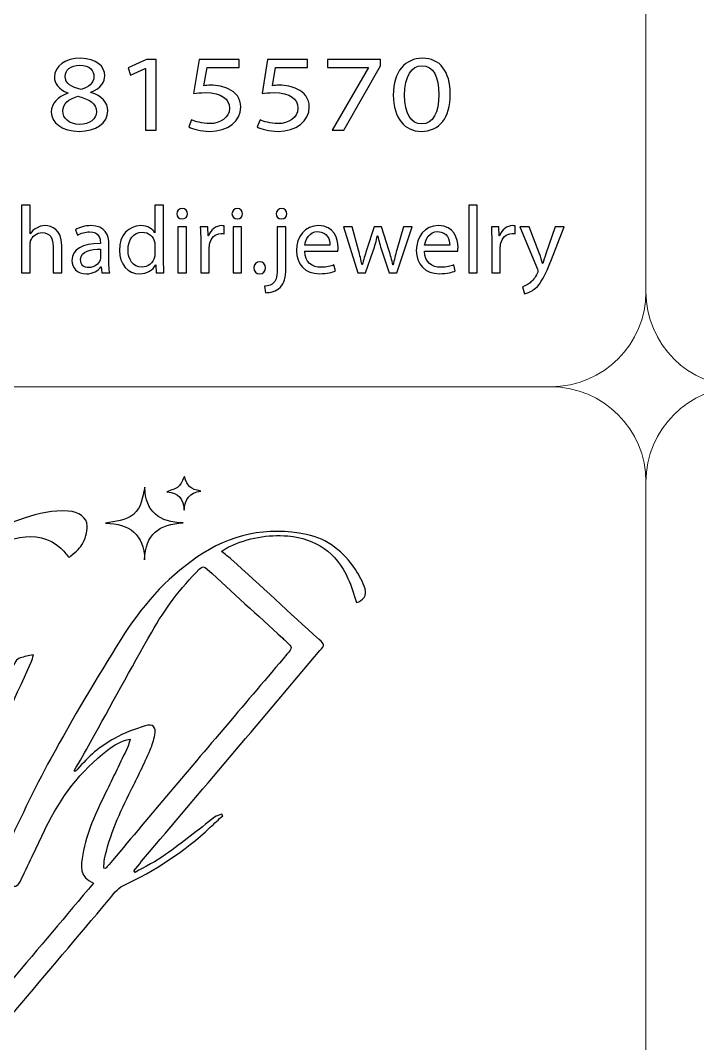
# Model space of a CAD drawing. Header units: millimetres. Extents: x -576 to 618, y 160 to 343.
# Drawn here: x 160.1 to 181.35, y 282.68 to 314.8 of the extents above; entities that cross this region are included whole.
import ezdxf

# ---------------------------------------------------------------- set-up
doc = ezdxf.new("R2010")
doc.units = ezdxf.units.MM
doc.header["$MEASUREMENT"] = 0
doc.layers.add('Layer 1', color=7, linetype='Continuous')

msp = doc.modelspace()

# ---------------------------------------------------------------- linework, layer by layer
at = {"layer": 'Layer 1', "color": 250, "lineweight": 18}
for points in [[(142.9217, 343.1001), (142.9217, 343.1001), (176.7517, 343.1001), (176.7517, 343.1001), (178.3957, 343.1001), (179.7367, 341.7591), (179.7367, 340.1151), (179.7367, 340.1151), (179.7367, 306.2851), (179.7367, 306.2851), (179.7367, 304.6411), (178.3957, 303.3001), (176.7517, 303.3001), (176.7517, 303.3001), (142.9217, 303.3001), (142.9217, 303.3001), (141.2777, 303.3001), (139.9367, 304.6411), (139.9367, 306.2851), (139.9367, 306.2851), (139.9367, 340.1151), (139.9367, 340.1151), (139.9367, 341.7591), (141.2777, 343.1001), (142.9217, 343.1001)], [(182.7217, 343.1001), (182.7217, 343.1001), (216.5517, 343.1001), (216.5517, 343.1001), (218.1957, 343.1001), (219.5367, 341.7591), (219.5367, 340.1151), (219.5367, 340.1151), (219.5367, 306.2851), (219.5367, 306.2851), (219.5367, 304.6411), (218.1957, 303.3001), (216.5517, 303.3001), (216.5517, 303.3001), (182.7217, 303.3001), (182.7217, 303.3001), (181.0777, 303.3001), (179.7367, 304.6411), (179.7367, 306.2851), (179.7367, 306.2851), (179.7367, 340.1151), (179.7367, 340.1151), (179.7367, 341.7591), (181.0777, 343.1001), (182.7217, 343.1001)], [(142.9217, 303.3001), (142.9217, 303.3001), (176.7517, 303.3001), (176.7517, 303.3001), (178.3957, 303.3001), (179.7367, 301.9591), (179.7367, 300.3151), (179.7367, 300.3151), (179.7367, 266.4851), (179.7367, 266.4851), (179.7367, 264.8411), (178.3957, 263.5001), (176.7517, 263.5001), (176.7517, 263.5001), (142.9217, 263.5001), (142.9217, 263.5001), (141.2777, 263.5001), (139.9367, 264.8411), (139.9367, 266.4851), (139.9367, 266.4851), (139.9367, 300.3151), (139.9367, 300.3151), (139.9367, 301.9591), (141.2777, 303.3001), (142.9217, 303.3001)], [(182.7217, 303.3001), (182.7217, 303.3001), (216.5517, 303.3001), (216.5517, 303.3001), (218.1957, 303.3001), (219.5367, 301.9591), (219.5367, 300.3151), (219.5367, 300.3151), (219.5367, 266.4851), (219.5367, 266.4851), (219.5367, 264.8411), (218.1957, 263.5001), (216.5517, 263.5001), (216.5517, 263.5001), (182.7217, 263.5001), (182.7217, 263.5001), (181.0777, 263.5001), (179.7367, 264.8411), (179.7367, 266.4851), (179.7367, 266.4851), (179.7367, 300.3151), (179.7367, 300.3151), (179.7367, 301.9591), (181.0777, 303.3001), (182.7217, 303.3001)]]:
    msp.add_open_spline(points, degree=3, knots=[0, 0, 0, 0, 0.125, 0.125, 0.125, 0.25, 0.25, 0.25, 0.375, 0.375, 0.375, 0.5, 0.5, 0.5, 0.625, 0.625, 0.625, 0.75, 0.75, 0.75, 0.875, 0.875, 0.875, 1, 1, 1, 1], dxfattribs=at)
at = {"layer": 'Layer 1', "color": 230}
for points, knots in [([(161.0668, 311.9206), (161.0668, 312.2004), (161.2652, 312.3986), (161.5891, 312.5147), (161.5891, 312.5147), (161.5854, 312.5246), (161.5854, 312.5246), (161.2936, 312.6407), (161.1679, 312.8319), (161.1679, 313.0232), (161.1679, 313.3749), (161.5205, 313.6135), (161.9822, 313.6135), (162.4927, 313.6135), (162.7479, 313.3439), (162.7479, 313.0676), (162.7479, 312.88), (162.6387, 312.6785), (162.3145, 312.5486), (162.3145, 312.5486), (162.3145, 312.5384), (162.3145, 312.5384), (162.6425, 312.4292), (162.8453, 312.2345), (162.8453, 311.9649), (162.8453, 311.5792), (162.4525, 311.32), (161.9501, 311.32), (161.3988, 311.32), (161.0668, 311.5961), (161.0668, 311.9206)], [0, 0, 0, 0, 0.1, 0.1, 0.1, 0.2, 0.2, 0.2, 0.3, 0.3, 0.3, 0.4, 0.4, 0.4, 0.5, 0.5, 0.5, 0.6, 0.6, 0.6, 0.7, 0.7, 0.7, 0.8, 0.8, 0.8, 0.9, 0.9, 0.9, 1, 1, 1, 1]), ([(164.0212, 313.2961), (164.0212, 313.2961), (164.0132, 313.2961), (164.0132, 313.2961), (164.0132, 313.2961), (163.5554, 313.088), (163.5554, 313.088), (163.5554, 313.088), (163.4865, 313.3167), (163.4865, 313.3167), (163.4865, 313.3167), (164.0618, 313.576), (164.0618, 313.576), (164.0618, 313.576), (164.3657, 313.576), (164.3657, 313.576), (164.3657, 313.576), (164.3657, 311.3573), (164.3657, 311.3573), (164.3657, 311.3573), (164.0212, 311.3573), (164.0212, 311.3573), (164.0212, 311.3573), (164.0212, 313.2961), (164.0212, 313.2961)], [0, 0, 0, 0, 0.125, 0.125, 0.125, 0.25, 0.25, 0.25, 0.375, 0.375, 0.375, 0.5, 0.5, 0.5, 0.625, 0.625, 0.625, 0.75, 0.75, 0.75, 0.875, 0.875, 0.875, 1, 1, 1, 1]), ([(166.9678, 313.3235), (166.9678, 313.3235), (165.9628, 313.3235), (165.9628, 313.3235), (165.9628, 313.3235), (165.8617, 312.7535), (165.8617, 312.7535), (165.9223, 312.76), (165.9791, 312.7672), (166.0764, 312.7672), (166.2789, 312.7672), (166.4814, 312.7298), (166.6437, 312.6477), (166.8502, 312.5488), (167.0203, 312.3575), (167.0203, 312.0777), (167.0203, 311.6439), (166.611, 311.3198), (166.04, 311.3198), (165.7523, 311.3198), (165.5092, 311.3882), (165.3834, 311.4564), (165.3834, 311.4564), (165.4727, 311.6848), (165.4727, 311.6848), (165.5822, 311.6302), (165.7969, 311.562), (166.0359, 311.562), (166.3722, 311.562), (166.6599, 311.7463), (166.6599, 312.0434), (166.6559, 312.3301), (166.4287, 312.5351), (165.902, 312.5351), (165.7523, 312.5351), (165.635, 312.5213), (165.5376, 312.5111), (165.5376, 312.5111), (165.7077, 313.5763), (165.7077, 313.5763), (165.7077, 313.5763), (166.9678, 313.5763), (166.9678, 313.5763), (166.9678, 313.5763), (166.9678, 313.3235), (166.9678, 313.3235)], [0, 0, 0, 0, 0.0666667, 0.0666667, 0.0666667, 0.1333333, 0.1333333, 0.1333333, 0.2, 0.2, 0.2, 0.2666667, 0.2666667, 0.2666667, 0.3333333, 0.3333333, 0.3333333, 0.4, 0.4, 0.4, 0.4666667, 0.4666667, 0.4666667, 0.5333333, 0.5333333, 0.5333333, 0.6, 0.6, 0.6, 0.6666667, 0.6666667, 0.6666667, 0.7333333, 0.7333333, 0.7333333, 0.8, 0.8, 0.8, 0.8666667, 0.8666667, 0.8666667, 0.9333333, 0.9333333, 0.9333333, 1, 1, 1, 1]), ([(169.1159, 313.3235), (169.1159, 313.3235), (168.1109, 313.3235), (168.1109, 313.3235), (168.1109, 313.3235), (168.0098, 312.7535), (168.0098, 312.7535), (168.0703, 312.76), (168.1271, 312.7672), (168.2245, 312.7672), (168.4269, 312.7672), (168.6294, 312.7298), (168.7916, 312.6477), (168.9983, 312.5488), (169.1682, 312.3575), (169.1682, 312.0777), (169.1682, 311.6439), (168.7589, 311.3198), (168.1879, 311.3198), (167.9002, 311.3198), (167.6572, 311.3882), (167.5315, 311.4564), (167.5315, 311.4564), (167.6207, 311.6848), (167.6207, 311.6848), (167.7302, 311.6302), (167.9449, 311.562), (168.1839, 311.562), (168.5202, 311.562), (168.8079, 311.7463), (168.8079, 312.0434), (168.8039, 312.3301), (168.5767, 312.5351), (168.05, 312.5351), (167.9002, 312.5351), (167.7829, 312.5213), (167.6856, 312.5111), (167.6856, 312.5111), (167.8556, 313.5763), (167.8556, 313.5763), (167.8556, 313.5763), (169.1159, 313.5763), (169.1159, 313.5763), (169.1159, 313.5763), (169.1159, 313.3235), (169.1159, 313.3235)], [0, 0, 0, 0, 0.0666667, 0.0666667, 0.0666667, 0.1333333, 0.1333333, 0.1333333, 0.2, 0.2, 0.2, 0.2666667, 0.2666667, 0.2666667, 0.3333333, 0.3333333, 0.3333333, 0.4, 0.4, 0.4, 0.4666667, 0.4666667, 0.4666667, 0.5333333, 0.5333333, 0.5333333, 0.6, 0.6, 0.6, 0.6666667, 0.6666667, 0.6666667, 0.7333333, 0.7333333, 0.7333333, 0.8, 0.8, 0.8, 0.8666667, 0.8666667, 0.8666667, 0.9333333, 0.9333333, 0.9333333, 1, 1, 1, 1]), ([(171.4019, 313.5761), (171.4019, 313.5761), (171.4019, 313.378), (171.4019, 313.378), (171.4019, 313.378), (170.2552, 311.3574), (170.2552, 311.3574), (170.2552, 311.3574), (169.8868, 311.3574), (169.8868, 311.3574), (169.8868, 311.3574), (171.029, 313.3203), (171.029, 313.3203), (171.029, 313.3203), (171.029, 313.3269), (171.029, 313.3269), (171.029, 313.3269), (169.7407, 313.3269), (169.7407, 313.3269), (169.7407, 313.3269), (169.7407, 313.5761), (169.7407, 313.5761), (169.7407, 313.5761), (171.4019, 313.5761), (171.4019, 313.5761)], [0, 0, 0, 0, 0.125, 0.125, 0.125, 0.25, 0.25, 0.25, 0.375, 0.375, 0.375, 0.5, 0.5, 0.5, 0.625, 0.625, 0.625, 0.75, 0.75, 0.75, 0.875, 0.875, 0.875, 1, 1, 1, 1]), ([(173.5907, 312.4904), (173.5907, 311.7363), (173.2584, 311.3197), (172.675, 311.3197), (172.1605, 311.3197), (171.8119, 311.7259), (171.8039, 312.4601), (171.8039, 313.2039), (172.1848, 313.6136), (172.7196, 313.6136), (173.2744, 313.6136), (173.5907, 313.1971), (173.5907, 312.4904)], [0, 0, 0, 0, 0.25, 0.25, 0.25, 0.5, 0.5, 0.5, 0.75, 0.75, 0.75, 1, 1, 1, 1]), ([(161.5043, 313.0435), (161.5043, 312.8217), (161.703, 312.7022), (162.0065, 312.6342), (162.2334, 312.6991), (162.4078, 312.8354), (162.4078, 313.0369), (162.4078, 313.2145), (162.282, 313.3986), (161.9622, 313.3986), (161.6665, 313.3986), (161.5043, 313.2348), (161.5043, 313.0435)], [0, 0, 0, 0, 0.25, 0.25, 0.25, 0.5, 0.5, 0.5, 0.75, 0.75, 0.75, 1, 1, 1, 1]), ([(172.1605, 312.4564), (172.1605, 311.8795), (172.3711, 311.5521), (172.6952, 311.5521), (173.06, 311.5521), (173.2338, 311.9103), (173.2338, 312.4769), (173.2338, 313.023), (173.0678, 313.3814), (172.6993, 313.3814), (172.3874, 313.3814), (172.1605, 313.0607), (172.1605, 312.4564)], [0, 0, 0, 0, 0.25, 0.25, 0.25, 0.5, 0.5, 0.5, 0.75, 0.75, 0.75, 1, 1, 1, 1]), ([(162.4848, 311.934), (162.4848, 312.2039), (162.2621, 312.3336), (161.9052, 312.4189), (161.5975, 312.344), (161.4316, 312.1733), (161.4316, 311.9615), (161.4194, 311.7365), (161.6219, 311.5383), (161.9579, 311.5383), (162.278, 311.5383), (162.4848, 311.7056), (162.4848, 311.934)], [0, 0, 0, 0, 0.25, 0.25, 0.25, 0.5, 0.5, 0.5, 0.75, 0.75, 0.75, 1, 1, 1, 1]), ([(160.1321, 309.0023), (160.1321, 309.0023), (160.402, 309.0023), (160.402, 309.0023), (160.402, 309.0023), (160.402, 308.099), (160.402, 308.099), (160.402, 308.099), (160.4082, 308.099), (160.4082, 308.099), (160.451, 308.1742), (160.5184, 308.2401), (160.6014, 308.2847), (160.6809, 308.3296), (160.7758, 308.3592), (160.8772, 308.3592), (161.0762, 308.3592), (161.3954, 308.2401), (161.3954, 307.7405), (161.3954, 307.7405), (161.3954, 306.8794), (161.3954, 306.8794), (161.3954, 306.8794), (161.1256, 306.8794), (161.1256, 306.8794), (161.1256, 306.8794), (161.1256, 307.7106), (161.1256, 307.7106), (161.1256, 307.9436), (161.0366, 308.1411), (160.782, 308.1411), (160.6073, 308.1411), (160.4694, 308.0214), (160.4204, 307.8778), (160.4051, 307.8423), (160.402, 307.8032), (160.402, 307.7524), (160.402, 307.7524), (160.402, 306.8794), (160.402, 306.8794), (160.402, 306.8794), (160.1321, 306.8794), (160.1321, 306.8794), (160.1321, 306.8794), (160.1321, 309.0023), (160.1321, 309.0023)], [0, 0, 0, 0, 0.0666667, 0.0666667, 0.0666667, 0.1333333, 0.1333333, 0.1333333, 0.2, 0.2, 0.2, 0.2666667, 0.2666667, 0.2666667, 0.3333333, 0.3333333, 0.3333333, 0.4, 0.4, 0.4, 0.4666667, 0.4666667, 0.4666667, 0.5333333, 0.5333333, 0.5333333, 0.6, 0.6, 0.6, 0.6666667, 0.6666667, 0.6666667, 0.7333333, 0.7333333, 0.7333333, 0.8, 0.8, 0.8, 0.8666667, 0.8666667, 0.8666667, 0.9333333, 0.9333333, 0.9333333, 1, 1, 1, 1]), ([(164.5938, 309.0024), (164.5938, 309.0024), (164.5938, 307.2532), (164.5938, 307.2532), (164.5938, 307.1247), (164.5969, 306.9781), (164.606, 306.8794), (164.606, 306.8794), (164.3638, 306.8794), (164.3638, 306.8794), (164.3638, 306.8794), (164.3516, 307.1306), (164.3516, 307.1306), (164.3516, 307.1306), (164.3454, 307.1306), (164.3454, 307.1306), (164.2627, 306.969), (164.0818, 306.8467), (163.8393, 306.8467), (163.4808, 306.8467), (163.2047, 307.1425), (163.2047, 307.5821), (163.2016, 308.0635), (163.5086, 308.3593), (163.8702, 308.3593), (164.0971, 308.3593), (164.2505, 308.2548), (164.3176, 308.1381), (164.3176, 308.1381), (164.3238, 308.1381), (164.3238, 308.1381), (164.3238, 308.1381), (164.3238, 309.0024), (164.3238, 309.0024), (164.3238, 309.0024), (164.5938, 309.0024), (164.5938, 309.0024)], [0, 0, 0, 0, 0.0833333, 0.0833333, 0.0833333, 0.1666667, 0.1666667, 0.1666667, 0.25, 0.25, 0.25, 0.3333333, 0.3333333, 0.3333333, 0.4166667, 0.4166667, 0.4166667, 0.5, 0.5, 0.5, 0.5833333, 0.5833333, 0.5833333, 0.6666667, 0.6666667, 0.6666667, 0.75, 0.75, 0.75, 0.8333333, 0.8333333, 0.8333333, 0.9166667, 0.9166667, 0.9166667, 1, 1, 1, 1]), ([(174.171, 309.0022), (174.171, 309.0022), (174.4406, 309.0022), (174.4406, 309.0022), (174.4406, 309.0022), (174.4406, 306.8793), (174.4406, 306.8793), (174.4406, 306.8793), (174.171, 306.8793), (174.171, 306.8793), (174.171, 306.8793), (174.171, 309.0022), (174.171, 309.0022)], [0, 0, 0, 0, 0.25, 0.25, 0.25, 0.5, 0.5, 0.5, 0.75, 0.75, 0.75, 1, 1, 1, 1]), ([(165.3423, 308.7332), (165.3451, 308.6434), (165.2777, 308.5717), (165.1704, 308.5717), (165.0753, 308.5717), (165.0079, 308.6434), (165.0079, 308.7332), (165.0079, 308.8259), (165.0784, 308.8974), (165.1764, 308.8974), (165.2777, 308.8974), (165.3423, 308.8259), (165.3423, 308.7332)], [0, 0, 0, 0, 0.25, 0.25, 0.25, 0.5, 0.5, 0.5, 0.75, 0.75, 0.75, 1, 1, 1, 1]), ([(167.0749, 308.7332), (167.078, 308.6434), (167.0103, 308.5717), (166.903, 308.5717), (166.8082, 308.5717), (166.7408, 308.6434), (166.7408, 308.7332), (166.7408, 308.8259), (166.8113, 308.8974), (166.9092, 308.8974), (167.0103, 308.8974), (167.0749, 308.8259), (167.0749, 308.7332)], [0, 0, 0, 0, 0.25, 0.25, 0.25, 0.5, 0.5, 0.5, 0.75, 0.75, 0.75, 1, 1, 1, 1]), ([(168.4607, 308.7332), (168.4639, 308.6465), (168.3996, 308.5717), (168.2923, 308.5717), (168.1912, 308.5717), (168.127, 308.6465), (168.127, 308.7332), (168.127, 308.8259), (168.1972, 308.8974), (168.2983, 308.8974), (168.3965, 308.8974), (168.4607, 308.8259), (168.4607, 308.7332)], [0, 0, 0, 0, 0.25, 0.25, 0.25, 0.5, 0.5, 0.5, 0.75, 0.75, 0.75, 1, 1, 1, 1]), ([(162.6557, 306.8794), (162.6557, 306.8794), (162.6345, 307.062), (162.6345, 307.062), (162.6345, 307.062), (162.6251, 307.062), (162.6251, 307.062), (162.5424, 306.9484), (162.383, 306.8465), (162.1711, 306.8465), (161.8707, 306.8465), (161.7175, 307.0526), (161.7175, 307.2621), (161.7175, 307.6118), (162.0367, 307.8033), (162.6095, 307.8002), (162.6095, 307.8002), (162.6095, 307.8302), (162.6095, 307.8302), (162.6095, 307.9497), (162.5761, 308.165), (162.2725, 308.165), (162.1346, 308.165), (161.9905, 308.1232), (161.8862, 308.0573), (161.8862, 308.0573), (161.8248, 308.2308), (161.8248, 308.2308), (161.9474, 308.3085), (162.1253, 308.3594), (162.3122, 308.3594), (162.7662, 308.3594), (162.8765, 308.0573), (162.8765, 307.7675), (162.8765, 307.7675), (162.8765, 307.2261), (162.8765, 307.2261), (162.8765, 307.1007), (162.8825, 306.9781), (162.9009, 306.8794), (162.9009, 306.8794), (162.6557, 306.8794), (162.6557, 306.8794)], [0, 0, 0, 0, 0.0714286, 0.0714286, 0.0714286, 0.1428571, 0.1428571, 0.1428571, 0.2142857, 0.2142857, 0.2142857, 0.2857143, 0.2857143, 0.2857143, 0.3571429, 0.3571429, 0.3571429, 0.4285714, 0.4285714, 0.4285714, 0.5, 0.5, 0.5, 0.5714286, 0.5714286, 0.5714286, 0.6428571, 0.6428571, 0.6428571, 0.7142857, 0.7142857, 0.7142857, 0.7857143, 0.7857143, 0.7857143, 0.8571429, 0.8571429, 0.8571429, 0.9285714, 0.9285714, 0.9285714, 1, 1, 1, 1]), ([(165.7593, 307.8752), (165.7593, 308.0456), (165.7558, 308.1922), (165.7468, 308.3264), (165.7468, 308.3264), (165.9831, 308.3264), (165.9831, 308.3264), (165.9831, 308.3264), (165.9921, 308.0425), (165.9921, 308.0425), (165.9921, 308.0425), (166.0046, 308.0425), (166.0046, 308.0425), (166.0719, 308.2368), (166.2342, 308.3595), (166.4155, 308.3595), (166.4461, 308.3595), (166.4676, 308.3563), (166.4922, 308.3504), (166.4922, 308.3504), (166.4922, 308.1024), (166.4922, 308.1024), (166.4645, 308.1083), (166.4367, 308.1114), (166.4002, 308.1114), (166.2098, 308.1114), (166.075, 307.971), (166.0382, 307.7735), (166.0321, 307.7376), (166.0258, 307.6958), (166.0258, 307.6509), (166.0258, 307.6509), (166.0258, 306.8796), (166.0258, 306.8796), (166.0258, 306.8796), (165.7593, 306.8796), (165.7593, 306.8796), (165.7593, 306.8796), (165.7593, 307.8752), (165.7593, 307.8752)], [0, 0, 0, 0, 0.0769231, 0.0769231, 0.0769231, 0.1538462, 0.1538462, 0.1538462, 0.2307692, 0.2307692, 0.2307692, 0.3076923, 0.3076923, 0.3076923, 0.3846154, 0.3846154, 0.3846154, 0.4615385, 0.4615385, 0.4615385, 0.5384615, 0.5384615, 0.5384615, 0.6153846, 0.6153846, 0.6153846, 0.6923077, 0.6923077, 0.6923077, 0.7692308, 0.7692308, 0.7692308, 0.8461538, 0.8461538, 0.8461538, 0.9230769, 0.9230769, 0.9230769, 1, 1, 1, 1]), ([(169.0221, 307.5552), (169.028, 307.1994), (169.2611, 307.0528), (169.5309, 307.0528), (169.7241, 307.0528), (169.8405, 307.0859), (169.9416, 307.1274), (169.9416, 307.1274), (169.9877, 306.9392), (169.9877, 306.9392), (169.8926, 306.8974), (169.73, 306.8496), (169.4941, 306.8496), (169.0373, 306.8496), (168.7644, 307.1423), (168.7644, 307.5791), (168.7644, 308.0157), (169.028, 308.3595), (169.4604, 308.3595), (169.9447, 308.3595), (170.0735, 307.9439), (170.0735, 307.6777), (170.0735, 307.6238), (170.0673, 307.582), (170.0645, 307.5552), (170.0645, 307.5552), (169.0221, 307.5552), (169.0221, 307.5552)], [0, 0, 0, 0, 0.1111111, 0.1111111, 0.1111111, 0.2222222, 0.2222222, 0.2222222, 0.3333333, 0.3333333, 0.3333333, 0.4444444, 0.4444444, 0.4444444, 0.5555556, 0.5555556, 0.5555556, 0.6666667, 0.6666667, 0.6666667, 0.7777778, 0.7777778, 0.7777778, 0.8888889, 0.8888889, 0.8888889, 1, 1, 1, 1]), ([(172.7848, 307.5552), (172.7907, 307.1994), (173.0235, 307.0528), (173.2937, 307.0528), (173.4869, 307.0528), (173.6033, 307.0859), (173.7043, 307.1274), (173.7043, 307.1274), (173.7505, 306.9392), (173.7505, 306.9392), (173.6553, 306.8974), (173.4928, 306.8496), (173.2569, 306.8496), (172.8001, 306.8496), (172.5271, 307.1423), (172.5271, 307.5791), (172.5271, 308.0157), (172.7907, 308.3595), (173.2232, 308.3595), (173.7074, 308.3595), (173.8363, 307.9439), (173.8363, 307.6777), (173.8363, 307.6238), (173.83, 307.582), (173.8273, 307.5552), (173.8273, 307.5552), (172.7848, 307.5552), (172.7848, 307.5552)], [0, 0, 0, 0, 0.1111111, 0.1111111, 0.1111111, 0.2222222, 0.2222222, 0.2222222, 0.3333333, 0.3333333, 0.3333333, 0.4444444, 0.4444444, 0.4444444, 0.5555556, 0.5555556, 0.5555556, 0.6666667, 0.6666667, 0.6666667, 0.7777778, 0.7777778, 0.7777778, 0.8888889, 0.8888889, 0.8888889, 1, 1, 1, 1]), ([(174.8948, 307.8752), (174.8948, 308.0456), (174.8914, 308.1922), (174.8823, 308.3264), (174.8823, 308.3264), (175.1186, 308.3264), (175.1186, 308.3264), (175.1186, 308.3264), (175.1276, 308.0425), (175.1276, 308.0425), (175.1276, 308.0425), (175.1401, 308.0425), (175.1401, 308.0425), (175.2075, 308.2368), (175.3697, 308.3595), (175.551, 308.3595), (175.5816, 308.3595), (175.6031, 308.3563), (175.6277, 308.3504), (175.6277, 308.3504), (175.6277, 308.1024), (175.6277, 308.1024), (175.6, 308.1083), (175.5722, 308.1114), (175.5357, 308.1114), (175.3453, 308.1114), (175.2106, 307.971), (175.1738, 307.7735), (175.1675, 307.7376), (175.1613, 307.6958), (175.1613, 307.6509), (175.1613, 307.6509), (175.1613, 306.8796), (175.1613, 306.8796), (175.1613, 306.8796), (174.8948, 306.8796), (174.8948, 306.8796), (174.8948, 306.8796), (174.8948, 307.8752), (174.8948, 307.8752)], [0, 0, 0, 0, 0.0769231, 0.0769231, 0.0769231, 0.1538462, 0.1538462, 0.1538462, 0.2307692, 0.2307692, 0.2307692, 0.3076923, 0.3076923, 0.3076923, 0.3846154, 0.3846154, 0.3846154, 0.4615385, 0.4615385, 0.4615385, 0.5384615, 0.5384615, 0.5384615, 0.6153846, 0.6153846, 0.6153846, 0.6923077, 0.6923077, 0.6923077, 0.7692308, 0.7692308, 0.7692308, 0.8461538, 0.8461538, 0.8461538, 0.9230769, 0.9230769, 0.9230769, 1, 1, 1, 1]), ([(164.3238, 307.7375), (164.3238, 307.7703), (164.3207, 307.8152), (164.3117, 307.8479), (164.2717, 308.0158), (164.1245, 308.1531), (163.9223, 308.1531), (163.6431, 308.1531), (163.4777, 307.9138), (163.4777, 307.594), (163.4777, 307.3013), (163.625, 307.0589), (163.9161, 307.0589), (164.0971, 307.0589), (164.2627, 307.1752), (164.3117, 307.3728), (164.3207, 307.4086), (164.3238, 307.4448), (164.3238, 307.4864), (164.3238, 307.4864), (164.3238, 307.7375), (164.3238, 307.7375)], [0, 0, 0, 0, 0.1428571, 0.1428571, 0.1428571, 0.2857143, 0.2857143, 0.2857143, 0.4285714, 0.4285714, 0.4285714, 0.5714286, 0.5714286, 0.5714286, 0.7142857, 0.7142857, 0.7142857, 0.8571429, 0.8571429, 0.8571429, 1, 1, 1, 1]), ([(165.0418, 308.3264), (165.0418, 308.3264), (165.3114, 308.3264), (165.3114, 308.3264), (165.3114, 308.3264), (165.3114, 306.8793), (165.3114, 306.8793), (165.3114, 306.8793), (165.0418, 306.8793), (165.0418, 306.8793), (165.0418, 306.8793), (165.0418, 308.3264), (165.0418, 308.3264)], [0, 0, 0, 0, 0.25, 0.25, 0.25, 0.5, 0.5, 0.5, 0.75, 0.75, 0.75, 1, 1, 1, 1]), ([(166.7745, 308.3264), (166.7745, 308.3264), (167.044, 308.3264), (167.044, 308.3264), (167.044, 308.3264), (167.044, 306.8793), (167.044, 306.8793), (167.044, 306.8793), (166.7745, 306.8793), (166.7745, 306.8793), (166.7745, 306.8793), (166.7745, 308.3264), (166.7745, 308.3264)], [0, 0, 0, 0, 0.25, 0.25, 0.25, 0.5, 0.5, 0.5, 0.75, 0.75, 0.75, 1, 1, 1, 1]), ([(167.765, 306.4608), (167.8876, 306.4699), (167.995, 306.5029), (168.0592, 306.5713), (168.1329, 306.6552), (168.1603, 306.7688), (168.1603, 307.1155), (168.1603, 307.1155), (168.1603, 308.3264), (168.1603, 308.3264), (168.1603, 308.3264), (168.4302, 308.3264), (168.4302, 308.3264), (168.4302, 308.3264), (168.4302, 307.0141), (168.4302, 307.0141), (168.4302, 306.7329), (168.3843, 306.5507), (168.2524, 306.4191), (168.1329, 306.3023), (167.9366, 306.2546), (167.7925, 306.2546), (167.7925, 306.2546), (167.765, 306.4608), (167.765, 306.4608)], [0, 0, 0, 0, 0.125, 0.125, 0.125, 0.25, 0.25, 0.25, 0.375, 0.375, 0.375, 0.5, 0.5, 0.5, 0.625, 0.625, 0.625, 0.75, 0.75, 0.75, 0.875, 0.875, 0.875, 1, 1, 1, 1]), ([(169.8131, 307.7435), (169.8162, 307.9108), (169.7422, 308.171), (169.4389, 308.171), (169.1662, 308.171), (169.0464, 307.9258), (169.0252, 307.7435), (169.0252, 307.7435), (169.8131, 307.7435), (169.8131, 307.7435)], [0, 0, 0, 0, 0.3333333, 0.3333333, 0.3333333, 0.6666667, 0.6666667, 0.6666667, 1, 1, 1, 1]), ([(170.5157, 308.3265), (170.5157, 308.3265), (170.7119, 307.5911), (170.7119, 307.5911), (170.755, 307.4295), (170.7946, 307.28), (170.822, 307.1305), (170.822, 307.1305), (170.8314, 307.1305), (170.8314, 307.1305), (170.8651, 307.2772), (170.9141, 307.4326), (170.9634, 307.5882), (170.9634, 307.5882), (171.2055, 308.3265), (171.2055, 308.3265), (171.2055, 308.3265), (171.4324, 308.3265), (171.4324, 308.3265), (171.4324, 308.3265), (171.6623, 307.6033), (171.6623, 307.6033), (171.7175, 307.4295), (171.7602, 307.2772), (171.7943, 307.1305), (171.7943, 307.1305), (171.8033, 307.1305), (171.8033, 307.1305), (171.828, 307.2772), (171.8676, 307.4295), (171.9166, 307.6001), (171.9166, 307.6001), (172.1284, 308.3265), (172.1284, 308.3265), (172.1284, 308.3265), (172.3949, 308.3265), (172.3949, 308.3265), (172.3949, 308.3265), (171.9166, 306.8794), (171.9166, 306.8794), (171.9166, 306.8794), (171.6714, 306.8794), (171.6714, 306.8794), (171.6714, 306.8794), (171.4449, 307.5702), (171.4449, 307.5702), (171.3928, 307.7318), (171.3497, 307.8753), (171.3129, 308.0457), (171.3129, 308.0457), (171.3066, 308.0457), (171.3066, 308.0457), (171.2698, 307.8721), (171.2239, 307.7224), (171.1718, 307.567), (171.1718, 307.567), (170.9325, 306.8794), (170.9325, 306.8794), (170.9325, 306.8794), (170.6872, 306.8794), (170.6872, 306.8794), (170.6872, 306.8794), (170.2395, 308.3265), (170.2395, 308.3265), (170.2395, 308.3265), (170.5157, 308.3265), (170.5157, 308.3265)], [0, 0, 0, 0, 0.0454545, 0.0454545, 0.0454545, 0.0909091, 0.0909091, 0.0909091, 0.1363636, 0.1363636, 0.1363636, 0.1818182, 0.1818182, 0.1818182, 0.2272727, 0.2272727, 0.2272727, 0.2727273, 0.2727273, 0.2727273, 0.3181818, 0.3181818, 0.3181818, 0.3636364, 0.3636364, 0.3636364, 0.4090909, 0.4090909, 0.4090909, 0.4545455, 0.4545455, 0.4545455, 0.5, 0.5, 0.5, 0.5454545, 0.5454545, 0.5454545, 0.5909091, 0.5909091, 0.5909091, 0.6363636, 0.6363636, 0.6363636, 0.6818182, 0.6818182, 0.6818182, 0.7272727, 0.7272727, 0.7272727, 0.7727273, 0.7727273, 0.7727273, 0.8181818, 0.8181818, 0.8181818, 0.8636364, 0.8636364, 0.8636364, 0.9090909, 0.9090909, 0.9090909, 0.9545455, 0.9545455, 0.9545455, 1, 1, 1, 1]), ([(173.5757, 307.7435), (173.5788, 307.9108), (173.5049, 308.171), (173.2016, 308.171), (172.929, 308.171), (172.8091, 307.9258), (172.7879, 307.7435), (172.7879, 307.7435), (173.5757, 307.7435), (173.5757, 307.7435)], [0, 0, 0, 0, 0.3333333, 0.3333333, 0.3333333, 0.6666667, 0.6666667, 0.6666667, 1, 1, 1, 1]), ([(176.0722, 308.3265), (176.0722, 308.3265), (176.3969, 307.4716), (176.3969, 307.4716), (176.4306, 307.3758), (176.4678, 307.2622), (176.4921, 307.1755), (176.4921, 307.1755), (176.498, 307.1755), (176.498, 307.1755), (176.5258, 307.2622), (176.5564, 307.3726), (176.5932, 307.4775), (176.5932, 307.4775), (176.8875, 308.3265), (176.8875, 308.3265), (176.8875, 308.3265), (177.1726, 308.3265), (177.1726, 308.3265), (177.1726, 308.3265), (176.768, 307.295), (176.768, 307.295), (176.5748, 306.7989), (176.4429, 306.5446), (176.2591, 306.3892), (176.1274, 306.2756), (175.9954, 306.2307), (175.928, 306.2185), (175.928, 306.2185), (175.8604, 306.4401), (175.8604, 306.4401), (175.928, 306.4609), (176.0166, 306.5028), (176.0965, 306.5683), (176.1702, 306.6253), (176.2619, 306.7271), (176.3236, 306.8616), (176.3358, 306.8884), (176.3449, 306.9093), (176.3449, 306.9243), (176.3449, 306.9392), (176.3387, 306.9602), (176.3265, 306.9933), (176.3265, 306.9933), (175.7779, 308.3265), (175.7779, 308.3265), (175.7779, 308.3265), (176.0722, 308.3265), (176.0722, 308.3265)], [0, 0, 0, 0, 0.0625, 0.0625, 0.0625, 0.125, 0.125, 0.125, 0.1875, 0.1875, 0.1875, 0.25, 0.25, 0.25, 0.3125, 0.3125, 0.3125, 0.375, 0.375, 0.375, 0.4375, 0.4375, 0.4375, 0.5, 0.5, 0.5, 0.5625, 0.5625, 0.5625, 0.625, 0.625, 0.625, 0.6875, 0.6875, 0.6875, 0.75, 0.75, 0.75, 0.8125, 0.8125, 0.8125, 0.875, 0.875, 0.875, 0.9375, 0.9375, 0.9375, 1, 1, 1, 1]), ([(162.6157, 307.618), (162.3215, 307.624), (161.9873, 307.5731), (161.9873, 307.292), (161.9873, 307.1216), (162.1037, 307.0408), (162.2419, 307.0408), (162.4351, 307.0408), (162.5574, 307.1603), (162.6004, 307.2832), (162.6095, 307.3101), (162.6157, 307.3397), (162.6157, 307.3665), (162.6157, 307.3665), (162.6157, 307.618), (162.6157, 307.618)], [0, 0, 0, 0, 0.2, 0.2, 0.2, 0.4, 0.4, 0.4, 0.6, 0.6, 0.6, 0.8, 0.8, 0.8, 1, 1, 1, 1]), ([(167.4275, 307.0348), (167.4275, 307.1453), (167.5043, 307.2233), (167.6116, 307.2233), (167.719, 307.2233), (167.7925, 307.1453), (167.7925, 307.0348), (167.7925, 306.9272), (167.7218, 306.8464), (167.6085, 306.8464), (167.5011, 306.8464), (167.4275, 306.9272), (167.4275, 307.0348)], [0, 0, 0, 0, 0.25, 0.25, 0.25, 0.5, 0.5, 0.5, 0.75, 0.75, 0.75, 1, 1, 1, 1]), ([(165.2462, 300.4877), (165.3454, 300.1661), (165.4284, 300.0897), (165.7585, 300.0245), (165.4215, 299.9704), (165.2481, 299.7792), (165.2424, 299.4282), (165.205, 299.7511), (165.078, 299.9851), (164.6945, 300.0004), (164.8393, 300.0631), (164.9744, 300.0881), (165.0593, 300.167), (165.1482, 300.2494), (165.1885, 300.3836), (165.2462, 300.4877)], [0, 0, 0, 0, 0.2, 0.2, 0.2, 0.4, 0.4, 0.4, 0.6, 0.6, 0.6, 0.8, 0.8, 0.8, 1, 1, 1, 1]), ([(165.2093, 299.0265), (164.458, 298.9983), (164.014, 298.6745), (163.9991, 297.8657), (163.9722, 298.6783), (163.5223, 299.0021), (162.7719, 299.0136), (163.0823, 299.082), (163.4034, 299.0839), (163.6521, 299.2951), (163.907, 299.5119), (163.926, 299.8279), (164.0006, 300.1459), (164.0265, 299.3678), (164.4649, 299.0449), (165.2093, 299.0265)], [0, 0, 0, 0, 0.2, 0.2, 0.2, 0.4, 0.4, 0.4, 0.6, 0.6, 0.6, 0.8, 0.8, 0.8, 1, 1, 1, 1]), ([(170.6465, 296.5233), (170.557, 296.7854), (170.4911, 297.045), (170.3819, 297.2846), (170.0147, 298.0918), (169.3751, 298.5398), (168.4958, 298.6156), (167.859, 298.6706), (167.2424, 298.5566), (166.6605, 298.2824), (166.6093, 298.2584), (166.5619, 298.2268), (166.5133, 298.1982), (166.4986, 298.1894), (166.4855, 298.1785), (166.4125, 298.1257), (166.5251, 298.0385), (166.6262, 297.9697), (166.7157, 297.8884), (167.6368, 297.0484), (168.5566, 296.2069), (169.4762, 295.3648), (169.6555, 295.2004), (169.6549, 295.1991), (169.502, 295.0184), (167.7189, 292.9118), (165.9351, 290.8054), (164.152, 288.6986), (163.986, 288.5021), (163.8228, 288.3033), (163.658, 288.1058), (163.6709, 288.088), (163.6839, 288.0706), (163.697, 288.0528), (164.0178, 288.2375), (164.3554, 288.3978), (164.6546, 288.6116), (165.1801, 288.9863), (165.6808, 289.3954), (166.195, 289.7853), (166.2587, 289.8337), (166.3438, 289.8537), (166.419, 289.8868), (166.4296, 289.8687), (166.4402, 289.8506), (166.4508, 289.8325), (166.3207, 289.712), (166.191, 289.5913), (166.0605, 289.4708), (165.243, 288.7145), (164.332, 288.1021), (163.3176, 287.6353), (163.137, 287.5523), (163.0072, 287.3464), (162.8693, 287.1838), (161.8974, 286.039), (160.9289, 284.8906), (159.9597, 283.7433), (159.9233, 283.7002), (159.8886, 283.6553), (159.8337, 283.5869), (158.8727, 284.7214), (157.9336, 285.8294), (156.9713, 286.9654), (156.8534, 286.6964), (156.7404, 286.4587), (156.6443, 286.2147), (156.3289, 285.4141), (156.0163, 284.6119), (155.7108, 283.8072), (155.663, 283.6808), (155.6122, 283.644), (155.4767, 283.6734), (155.2337, 283.7261), (154.9857, 283.7551), (154.7398, 283.7938), (154.5469, 283.8241), (154.5008, 283.8687), (154.5642, 284.0709), (154.7123, 284.5455), (154.8393, 285.0346), (155.0546, 285.4796), (155.5302, 286.4631), (156.0524, 287.4247), (156.561, 288.3919), (156.7214, 288.6974), (156.8995, 288.9935), (157.074, 289.3017), (156.9223, 289.1598), (156.7825, 289.0213), (156.6347, 288.8914), (155.8823, 288.2309), (155.045, 287.7257), (154.0527, 287.5196), (153.5754, 287.4203), (153.117, 287.4668), (152.7648, 287.8462), (152.4615, 288.1726), (152.3588, 288.5885), (152.3435, 289.0219), (152.3108, 289.9405), (152.5201, 290.8216), (152.7869, 291.6911), (152.8193, 291.7969), (152.8103, 291.8646), (152.7392, 291.9489), (151.8652, 292.9835), (150.995, 294.0216), (150.1242, 295.0587), (150.0884, 295.1015), (150.0549, 295.1461), (150.0116, 295.201), (150.2209, 295.395), (150.4228, 295.5835), (150.6259, 295.7707), (151.5061, 296.5801), (152.3888, 297.387), (153.2643, 298.2016), (153.3816, 298.3108), (153.502, 298.3111), (153.6387, 298.2999), (154.4627, 298.2328), (155.2868, 298.1666), (156.1108, 298.0989), (156.5847, 298.0603), (157.0587, 298.0225), (157.5317, 297.977), (157.6777, 297.9629), (157.8028, 297.977), (157.9332, 298.0603), (158.6512, 298.5201), (159.4062, 298.9073), (160.2187, 299.1744), (160.6671, 299.3217), (161.1229, 299.4297), (161.6025, 299.3982), (161.9227, 299.377), (162.1972, 299.1985), (162.1978, 298.9279), (162.1988, 298.7308), (162.1288, 298.5161), (162.0322, 298.3411), (161.9517, 298.1954), (161.7873, 298.0959), (161.6247, 297.942), (161.5345, 298.0465), (161.4599, 298.1539), (161.3657, 298.2384), (160.9957, 298.5701), (160.555, 298.645), (160.0789, 298.5682), (159.2721, 298.4388), (158.6125, 298.0125), (157.9991, 297.508), (156.8687, 296.5785), (155.9879, 295.4391), (155.249, 294.1844), (154.7214, 293.2884), (154.2668, 292.3594), (154.0171, 291.3426), (153.8549, 290.6808), (153.7866, 290.0132), (153.9245, 289.3389), (153.9573, 289.18), (154.0144, 289.0219), (154.0858, 288.8755), (154.3189, 288.3994), (154.8493, 288.2393), (155.3832, 288.4818), (155.8908, 288.7123), (156.3248, 289.0478), (156.6958, 289.4608), (157.6147, 290.4846), (158.3092, 291.6615), (158.9804, 292.8518), (159.3195, 293.453), (159.6262, 294.0728), (159.9529, 294.6815), (159.9788, 294.7302), (160.0415, 294.7719), (160.0961, 294.7894), (160.2178, 294.8284), (160.3448, 294.8499), (160.5117, 294.8883), (160.4811, 294.7876), (160.4686, 294.719), (160.4402, 294.6575), (159.8702, 293.4048), (159.2961, 292.1539), (158.7273, 290.9005), (158.264, 289.879), (157.8065, 288.8543), (157.3458, 287.8315), (157.3039, 287.7389), (157.2896, 287.6624), (157.3672, 287.5707), (158.1607, 286.6306), (158.9492, 285.6867), (159.7385, 284.7436), (159.7567, 284.7221), (159.7679, 284.6949), (159.7981, 284.6431), (160.6767, 285.683), (161.5301, 286.6931), (162.3975, 287.7195), (161.927, 287.8977), (161.9981, 288.2702), (162.0552, 288.6172), (162.1698, 289.307), (162.4705, 289.9317), (162.7747, 290.5538), (163.0088, 291.0321), (163.239, 291.5127), (163.4681, 291.9935), (163.4999, 292.0608), (163.5145, 292.1367), (163.5463, 292.2375), (163.2493, 292.185), (163.0374, 292.0478), (162.8372, 291.893), (161.9866, 291.2353), (161.3525, 290.4044), (160.8905, 289.4381), (160.6387, 288.9118), (160.3904, 288.3839), (160.1379, 287.8578), (160.0218, 287.615), (159.9832, 287.5941), (159.7728, 287.6397), (159.5545, 287.6861), (159.3997, 287.8331), (159.4178, 288.0306), (159.4353, 288.2247), (159.4699, 288.4297), (159.5532, 288.6028), (160.0418, 289.6191), (160.5117, 290.6465), (161.0549, 291.6331), (161.751, 292.8983), (162.4843, 294.1451), (163.2506, 295.3691), (163.8792, 296.3732), (164.6496, 297.269), (165.6387, 297.9476), (166.6846, 298.6653), (167.8387, 298.9217), (169.0824, 298.6643), (169.7435, 298.5276), (170.2443, 298.1165), (170.6184, 297.5623), (170.7429, 297.3776), (170.844, 297.1704), (170.9183, 296.9601), (170.9863, 296.767), (170.8515, 296.5766), (170.6465, 296.5233)], [0, 0, 0, 0, 0.0117647, 0.0117647, 0.0117647, 0.0235294, 0.0235294, 0.0235294, 0.0352941, 0.0352941, 0.0352941, 0.0470588, 0.0470588, 0.0470588, 0.0588235, 0.0588235, 0.0588235, 0.0705882, 0.0705882, 0.0705882, 0.0823529, 0.0823529, 0.0823529, 0.0941176, 0.0941176, 0.0941176, 0.1058824, 0.1058824, 0.1058824, 0.1176471, 0.1176471, 0.1176471, 0.1294118, 0.1294118, 0.1294118, 0.1411765, 0.1411765, 0.1411765, 0.1529412, 0.1529412, 0.1529412, 0.1647059, 0.1647059, 0.1647059, 0.1764706, 0.1764706, 0.1764706, 0.1882353, 0.1882353, 0.1882353, 0.2, 0.2, 0.2, 0.2117647, 0.2117647, 0.2117647, 0.2235294, 0.2235294, 0.2235294, 0.2352941, 0.2352941, 0.2352941, 0.2470588, 0.2470588, 0.2470588, 0.2588235, 0.2588235, 0.2588235, 0.2705882, 0.2705882, 0.2705882, 0.2823529, 0.2823529, 0.2823529, 0.2941176, 0.2941176, 0.2941176, 0.3058824, 0.3058824, 0.3058824, 0.3176471, 0.3176471, 0.3176471, 0.3294118, 0.3294118, 0.3294118, 0.3411765, 0.3411765, 0.3411765, 0.3529412, 0.3529412, 0.3529412, 0.3647059, 0.3647059, 0.3647059, 0.3764706, 0.3764706, 0.3764706, 0.3882353, 0.3882353, 0.3882353, 0.4, 0.4, 0.4, 0.4117647, 0.4117647, 0.4117647, 0.4235294, 0.4235294, 0.4235294, 0.4352941, 0.4352941, 0.4352941, 0.4470588, 0.4470588, 0.4470588, 0.4588235, 0.4588235, 0.4588235, 0.4705882, 0.4705882, 0.4705882, 0.4823529, 0.4823529, 0.4823529, 0.4941176, 0.4941176, 0.4941176, 0.5058824, 0.5058824, 0.5058824, 0.5176471, 0.5176471, 0.5176471, 0.5294118, 0.5294118, 0.5294118, 0.5411765, 0.5411765, 0.5411765, 0.5529412, 0.5529412, 0.5529412, 0.5647059, 0.5647059, 0.5647059, 0.5764706, 0.5764706, 0.5764706, 0.5882353, 0.5882353, 0.5882353, 0.6, 0.6, 0.6, 0.6117647, 0.6117647, 0.6117647, 0.6235294, 0.6235294, 0.6235294, 0.6352941, 0.6352941, 0.6352941, 0.6470588, 0.6470588, 0.6470588, 0.6588235, 0.6588235, 0.6588235, 0.6705882, 0.6705882, 0.6705882, 0.6823529, 0.6823529, 0.6823529, 0.6941176, 0.6941176, 0.6941176, 0.7058824, 0.7058824, 0.7058824, 0.7176471, 0.7176471, 0.7176471, 0.7294118, 0.7294118, 0.7294118, 0.7411765, 0.7411765, 0.7411765, 0.7529412, 0.7529412, 0.7529412, 0.7647059, 0.7647059, 0.7647059, 0.7764706, 0.7764706, 0.7764706, 0.7882353, 0.7882353, 0.7882353, 0.8, 0.8, 0.8, 0.8117647, 0.8117647, 0.8117647, 0.8235294, 0.8235294, 0.8235294, 0.8352941, 0.8352941, 0.8352941, 0.8470588, 0.8470588, 0.8470588, 0.8588235, 0.8588235, 0.8588235, 0.8705882, 0.8705882, 0.8705882, 0.8823529, 0.8823529, 0.8823529, 0.8941176, 0.8941176, 0.8941176, 0.9058824, 0.9058824, 0.9058824, 0.9176471, 0.9176471, 0.9176471, 0.9294118, 0.9294118, 0.9294118, 0.9411765, 0.9411765, 0.9411765, 0.9529412, 0.9529412, 0.9529412, 0.9647059, 0.9647059, 0.9647059, 0.9764706, 0.9764706, 0.9764706, 0.9882353, 0.9882353, 0.9882353, 1, 1, 1, 1]), ([(161.7903, 291.2456), (161.7981, 291.2394), (161.8063, 291.2331), (161.8141, 291.2269), (161.8415, 291.2503), (161.8724, 291.2706), (161.8955, 291.2977), (162.2259, 291.6846), (162.6044, 292.021), (163.0509, 292.2615), (163.3566, 292.4262), (163.6862, 292.5573), (164.0184, 292.6578), (164.264, 292.7314), (164.3675, 292.6126), (164.3167, 292.3685), (164.2833, 292.2091), (164.2405, 292.0475), (164.1738, 291.8996), (163.9801, 291.4715), (163.7819, 291.0446), (163.5673, 290.6265), (163.2147, 289.9389), (162.9039, 289.2368), (162.7417, 288.4771), (162.7211, 288.3816), (162.7241, 288.2812), (162.7164, 288.1829), (162.7164, 288.1829), (162.77, 288.1732), (162.77, 288.1732), (162.8072, 288.2147), (162.845, 288.2553), (162.8805, 288.2977), (163.4814, 289.0135), (164.0796, 289.732), (164.6833, 290.4453), (165.9429, 291.9323), (167.2056, 293.4166), (168.4661, 294.9027), (168.6436, 295.1117), (168.6415, 295.1136), (168.4434, 295.3005), (168.4063, 295.3354), (168.3691, 295.3704), (168.3317, 295.4048), (167.5426, 296.1286), (166.7526, 296.8509), (165.966, 297.5769), (165.8718, 297.664), (165.8097, 297.6693), (165.7133, 297.5739), (165.1227, 296.9857), (164.6306, 296.3208), (164.2203, 295.6004), (163.5669, 294.454), (162.9385, 293.2933), (162.2983, 292.1395), (162.132, 291.8396), (161.9597, 291.5433), (161.7903, 291.2456)], [0, 0, 0, 0, 0.05, 0.05, 0.05, 0.1, 0.1, 0.1, 0.15, 0.15, 0.15, 0.2, 0.2, 0.2, 0.25, 0.25, 0.25, 0.3, 0.3, 0.3, 0.35, 0.35, 0.35, 0.4, 0.4, 0.4, 0.45, 0.45, 0.45, 0.5, 0.5, 0.5, 0.55, 0.55, 0.55, 0.6, 0.6, 0.6, 0.65, 0.65, 0.65, 0.7, 0.7, 0.7, 0.75, 0.75, 0.75, 0.8, 0.8, 0.8, 0.85, 0.85, 0.85, 0.9, 0.9, 0.9, 0.95, 0.95, 0.95, 1, 1, 1, 1])]:
    msp.add_open_spline(points, degree=3, knots=knots, dxfattribs=at)

doc.saveas('drawing.dxf')
